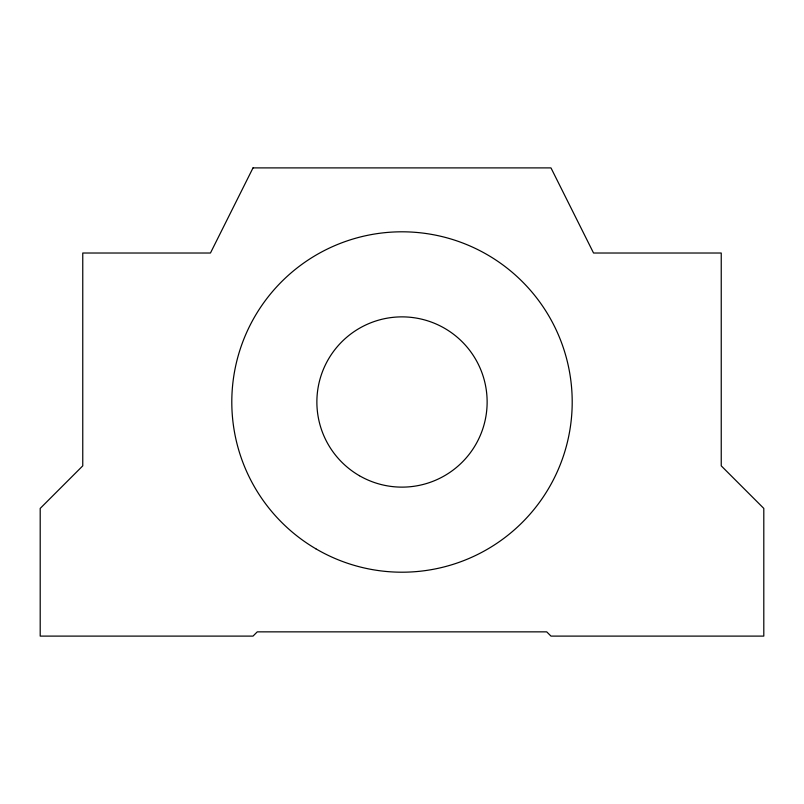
<?xml version="1.0" encoding="UTF-8"?>
<svg xmlns="http://www.w3.org/2000/svg" width="804" height="804" viewBox="0 0 804 804"><rect width="100%" height="100%" fill="white"/><g stroke="black" fill="none" stroke-linecap="round" stroke-linejoin="round"><path stroke-width="1.21" d="M253.019 167.895L210.457 253.019L82.762 253.019L82.762 465.848L40.2 508.409L40.2 636.105L253.019 636.105L257.28 631.854L546.72 631.854L550.981 636.105L763.8 636.105L763.8 508.409L721.238 465.848L721.238 253.019L593.543 253.019L550.981 167.895L253.019 167.895M359.438 475.727A85.134 85.134 0 0 0 487.134 402A85.134 85.134 0 0 0 359.438 328.273A85.134 85.134 0 0 0 359.438 475.727M315.841 548.79A170.207 170.207 0 0 0 572.197 403.226A170.207 170.207 0 0 0 317.962 253.994A170.207 170.207 0 0 0 315.841 548.79"/></g></svg>
